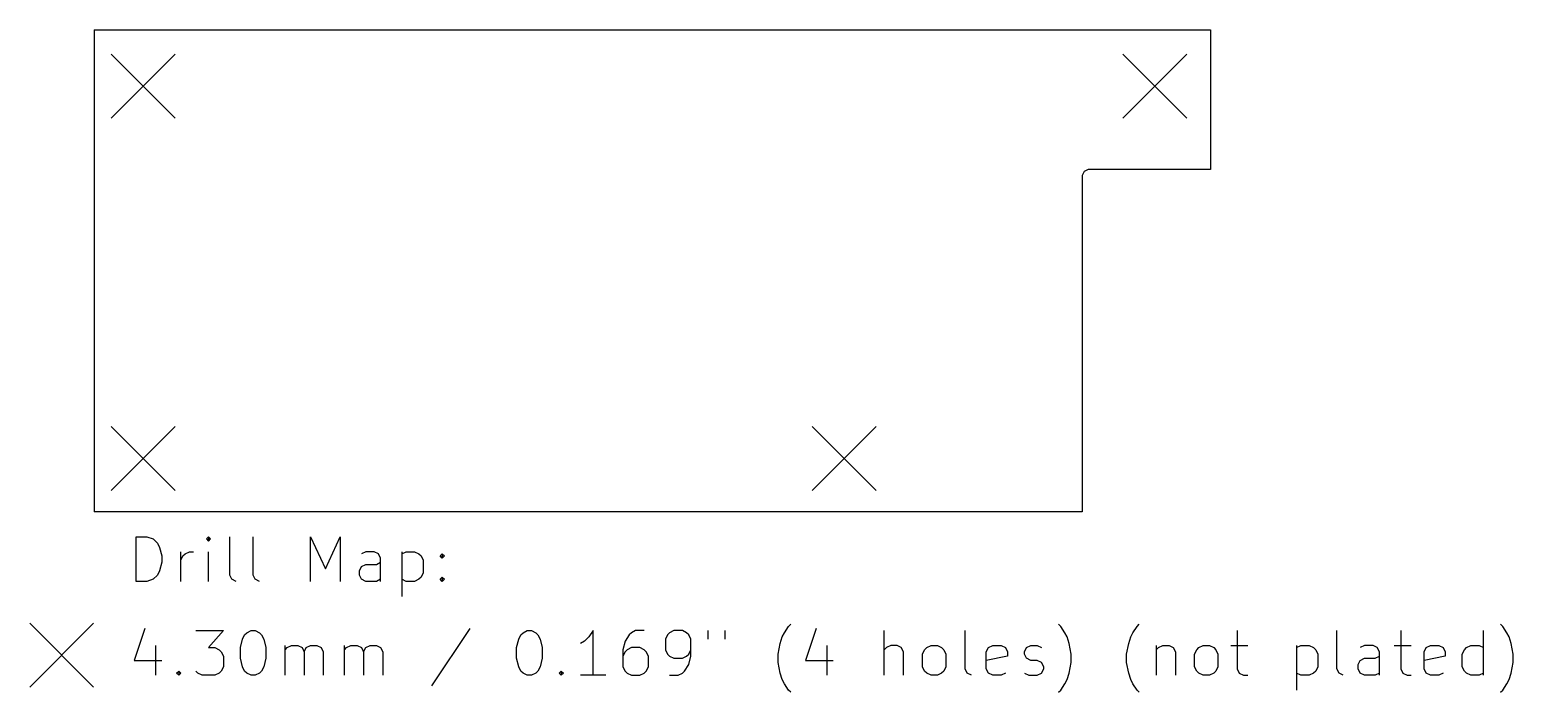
# Model space of a CAD drawing. Extents: x 102.7 to 202.5, y -123.4 to -78.9.
import ezdxf

# ---------------------------------------------------------------- set-up
doc = ezdxf.new("R2010")
doc.units = 0
doc.layers.add('BLACK', color=7, linetype='CONTINUOUS')

msp = doc.modelspace()

# ---------------------------------------------------------------- linework, layer by layer
at = {"layer": 'BLACK', "linetype": 'CONTINUOUS'}
for p, q in [((107.061, -78.883), (107.061, -111.252)), ((107.061, -78.883), (182.118, -78.883)), ((182.118, -78.883), (182.118, -88.265)), ((108.213, -80.527), (112.513, -84.827)), ((112.513, -80.527), (108.213, -84.827)), ((176.213, -80.527), (180.513, -84.827)), ((180.513, -80.527), (176.213, -84.827)), ((182.118, -88.265), (173.99, -88.265)), ((173.482, -88.773), (173.482, -111.252)), ((108.213, -105.527), (112.513, -109.827)), ((112.513, -105.527), (108.213, -109.827)), ((155.33, -105.527), (159.63, -109.827)), ((159.63, -105.527), (155.33, -109.827)), ((173.482, -111.252), (107.061, -111.252)), ((109.9, -115.934), (109.9, -112.934)), ((109.9, -112.934), (110.615, -112.934)), ((110.615, -112.934), (111.043, -113.077)), ((111.043, -113.077), (111.329, -113.363)), ((111.329, -113.363), (111.472, -113.648)), ((111.472, -113.648), (111.615, -114.22)), ((114.757, -112.934), (114.615, -113.077)), ((114.615, -113.077), (114.757, -113.22)), ((114.9, -113.077), (114.757, -112.934)), ((114.757, -112.934), (114.757, -113.22)), ((114.757, -113.22), (114.9, -113.077)), ((116.186, -115.506), (116.186, -112.934)), ((117.757, -115.506), (117.757, -112.934)), ((121.615, -115.934), (121.615, -112.934)), ((121.615, -112.934), (122.615, -115.077)), ((122.615, -115.077), (123.615, -112.934)), ((123.615, -112.934), (123.615, -115.934)), ((111.615, -114.648), (111.472, -115.22)), ((111.615, -114.22), (111.615, -114.648)), ((112.9, -115.934), (112.9, -113.934)), ((112.9, -114.506), (113.043, -114.22)), ((113.043, -114.22), (113.186, -114.077)), ((113.186, -114.077), (113.472, -113.934)), ((113.472, -113.934), (113.757, -113.934)), ((114.757, -115.934), (114.757, -113.934)), ((125.329, -113.934), (125.043, -114.077)), ((125.9, -113.934), (125.329, -113.934)), ((126.186, -114.077), (125.9, -113.934)), ((126.043, -114.791), (126.329, -114.648)), ((126.329, -114.363), (126.186, -114.077)), ((126.329, -115.934), (126.329, -114.363)), ((127.757, -113.934), (127.757, -116.934)), ((127.757, -114.077), (128.043, -113.934)), ((128.043, -113.934), (128.615, -113.934)), ((128.615, -113.934), (128.9, -114.077)), ((128.9, -114.077), (129.043, -114.22)), ((129.043, -114.22), (129.186, -114.506)), ((129.186, -114.506), (129.186, -115.363)), ((130.329, -114.22), (130.472, -114.077)), ((130.472, -114.363), (130.329, -114.22)), ((130.472, -114.077), (130.615, -114.22)), ((130.472, -114.077), (130.472, -114.363)), ((130.615, -114.22), (130.472, -114.363)), ((111.329, -115.506), (111.043, -115.791)), ((111.472, -115.22), (111.329, -115.506)), ((116.329, -115.791), (116.186, -115.506)), ((117.9, -115.791), (117.757, -115.506)), ((124.9, -115.22), (125.043, -114.934)), ((124.9, -115.506), (124.9, -115.22)), ((125.043, -115.791), (124.9, -115.506)), ((125.043, -114.934), (125.329, -114.791)), ((125.329, -114.791), (126.043, -114.791)), ((129.043, -115.648), (128.9, -115.791)), ((129.186, -115.363), (129.043, -115.648)), ((130.329, -115.791), (130.472, -115.648)), ((130.472, -115.648), (130.615, -115.791)), ((130.472, -115.648), (130.472, -115.934)), ((110.615, -115.934), (109.9, -115.934)), ((111.043, -115.791), (110.615, -115.934)), ((116.615, -115.934), (116.329, -115.791)), ((118.186, -115.934), (117.9, -115.791)), ((125.329, -115.934), (125.043, -115.791)), ((126.043, -115.934), (125.329, -115.934)), ((126.329, -115.791), (126.043, -115.934)), ((128.043, -115.934), (127.757, -115.791)), ((128.615, -115.934), (128.043, -115.934)), ((128.9, -115.791), (128.615, -115.934)), ((130.472, -115.934), (130.329, -115.791)), ((130.615, -115.791), (130.472, -115.934)), ((102.736, -118.727), (107.036, -123.027)), ((107.036, -118.727), (102.736, -123.027)), ((110.472, -119.091), (109.757, -121.234)), ((113.9, -119.234), (115.757, -119.234)), ((115.757, -119.234), (114.757, -120.377)), ((117.043, -119.806), (117.186, -119.52)), ((117.186, -119.52), (117.329, -119.377)), ((117.329, -119.377), (117.615, -119.234)), ((117.615, -119.234), (117.9, -119.234)), ((117.9, -119.234), (118.186, -119.377)), ((118.186, -119.377), (118.329, -119.52)), ((118.329, -119.52), (118.472, -119.806)), ((132.329, -119.091), (129.757, -122.948)), ((135.615, -119.806), (135.757, -119.52)), ((135.757, -119.52), (135.9, -119.377)), ((135.9, -119.377), (136.186, -119.234)), ((136.186, -119.234), (136.472, -119.234)), ((136.472, -119.234), (136.757, -119.377)), ((136.757, -119.377), (136.9, -119.52)), ((136.9, -119.52), (137.043, -119.806)), ((140.329, -119.663), (140.043, -119.948)), ((140.615, -119.234), (140.329, -119.663)), ((140.615, -122.234), (140.615, -119.234)), ((143.043, -119.52), (142.757, -119.948)), ((143.186, -119.377), (143.043, -119.52)), ((143.472, -119.234), (143.186, -119.377)), ((144.043, -119.234), (143.472, -119.234)), ((145.615, -119.52), (145.472, -119.806)), ((145.757, -119.377), (145.615, -119.52)), ((146.043, -119.234), (145.757, -119.377)), ((146.615, -119.234), (146.043, -119.234)), ((146.9, -119.377), (146.615, -119.234)), ((147.043, -119.52), (146.9, -119.377)), ((147.186, -119.806), (147.043, -119.52)), ((148.329, -119.234), (148.329, -119.806)), ((149.472, -119.234), (149.472, -119.806)), ((153.186, -120.091), (153.329, -119.663)), ((153.329, -119.663), (153.472, -119.377)), ((153.472, -119.377), (153.757, -118.948)), ((153.757, -118.948), (153.9, -118.806)), ((155.615, -119.091), (154.9, -121.234)), ((160.186, -122.234), (160.186, -119.234)), ((165.615, -121.806), (165.615, -119.234)), ((172.043, -118.948), (171.9, -118.806)), ((172.329, -119.377), (172.043, -118.948)), ((172.472, -119.663), (172.329, -119.377)), ((172.615, -120.091), (172.472, -119.663)), ((176.615, -120.091), (176.757, -119.663)), ((176.757, -119.663), (176.9, -119.377)), ((176.9, -119.377), (177.186, -118.948)), ((177.186, -118.948), (177.329, -118.806)), ((183.9, -119.234), (183.9, -121.806)), ((190.615, -121.806), (190.615, -119.234)), ((194.9, -119.234), (194.9, -121.806)), ((200.472, -122.234), (200.472, -119.234)), ((201.757, -118.948), (201.615, -118.806)), ((202.043, -119.377), (201.757, -118.948)), ((202.186, -119.663), (202.043, -119.377)), ((202.329, -120.091), (202.186, -119.663)), ((111.186, -120.234), (111.186, -122.234)), ((114.757, -120.377), (115.186, -120.377)), ((115.186, -120.377), (115.472, -120.52)), ((115.472, -120.52), (115.615, -120.663)), ((115.615, -120.663), (115.757, -120.948)), ((116.9, -120.377), (117.043, -119.806)), ((116.9, -121.091), (116.9, -120.377)), ((118.472, -119.806), (118.615, -120.377)), ((118.615, -120.377), (118.615, -121.091)), ((119.9, -122.234), (119.9, -120.234)), ((119.9, -120.52), (120.043, -120.377)), ((120.043, -120.377), (120.329, -120.234)), ((120.329, -120.234), (120.757, -120.234)), ((120.757, -120.234), (121.043, -120.377)), ((121.043, -120.377), (121.186, -120.663)), ((121.186, -120.663), (121.329, -120.377)), ((121.186, -120.663), (121.186, -122.234)), ((121.329, -120.377), (121.615, -120.234)), ((121.615, -120.234), (122.043, -120.234)), ((122.043, -120.234), (122.329, -120.377)), ((122.329, -120.377), (122.472, -120.663)), ((122.472, -120.663), (122.472, -122.234)), ((123.9, -122.234), (123.9, -120.234)), ((123.9, -120.52), (124.043, -120.377)), ((124.043, -120.377), (124.329, -120.234)), ((124.329, -120.234), (124.757, -120.234)), ((124.757, -120.234), (125.043, -120.377)), ((125.043, -120.377), (125.186, -120.663)), ((125.186, -120.663), (125.329, -120.377)), ((125.186, -120.663), (125.186, -122.234)), ((125.329, -120.377), (125.615, -120.234)), ((125.615, -120.234), (126.043, -120.234)), ((126.043, -120.234), (126.329, -120.377)), ((126.329, -120.377), (126.472, -120.663)), ((126.472, -120.663), (126.472, -122.234)), ((135.472, -120.377), (135.615, -119.806)), ((135.472, -121.091), (135.472, -120.377)), ((137.043, -119.806), (137.186, -120.377)), ((137.186, -120.377), (137.186, -121.091)), ((140.043, -119.948), (139.757, -120.091)), ((142.757, -119.948), (142.615, -120.52)), ((142.615, -120.52), (142.615, -121.663)), ((142.757, -120.663), (142.615, -120.948)), ((142.9, -120.52), (142.757, -120.663)), ((143.186, -120.377), (142.9, -120.52)), ((143.757, -120.377), (143.186, -120.377)), ((144.043, -120.52), (143.757, -120.377)), ((144.186, -120.663), (144.043, -120.52)), ((144.329, -120.948), (144.186, -120.663)), ((145.472, -119.806), (145.472, -120.52)), ((145.472, -120.52), (145.615, -120.806)), ((147.043, -120.806), (147.186, -120.52)), ((147.186, -120.948), (147.186, -119.806)), ((153.043, -120.806), (153.186, -120.091)), ((156.329, -120.234), (156.329, -122.234)), ((160.329, -120.377), (160.186, -120.52)), ((160.615, -120.234), (160.329, -120.377)), ((161.043, -120.234), (160.615, -120.234)), ((161.329, -120.377), (161.043, -120.234)), ((161.472, -120.663), (161.329, -120.377)), ((161.472, -122.234), (161.472, -120.663)), ((162.757, -120.806), (162.9, -120.52)), ((162.9, -120.52), (163.043, -120.377)), ((163.043, -120.377), (163.329, -120.234)), ((163.329, -120.234), (163.757, -120.234)), ((163.757, -120.234), (164.043, -120.377)), ((164.043, -120.377), (164.186, -120.52)), ((164.186, -120.52), (164.329, -120.806)), ((167.043, -120.663), (167.186, -120.377)), ((167.043, -121.806), (167.043, -120.663)), ((167.186, -120.377), (167.472, -120.234)), ((167.472, -120.234), (168.043, -120.234)), ((168.043, -120.234), (168.329, -120.377)), ((168.329, -120.377), (168.472, -120.663)), ((168.472, -120.663), (168.472, -120.948)), ((169.615, -120.663), (169.757, -120.377)), ((169.615, -120.806), (169.615, -120.663)), ((169.757, -120.377), (170.043, -120.234)), ((170.043, -120.234), (170.472, -120.234)), ((170.472, -120.234), (170.757, -120.377)), ((172.757, -120.806), (172.615, -120.091)), ((176.472, -120.806), (176.615, -120.091)), ((178.472, -120.234), (178.472, -122.234)), ((178.472, -120.52), (178.615, -120.377)), ((178.615, -120.377), (178.9, -120.234)), ((178.9, -120.234), (179.329, -120.234)), ((179.329, -120.234), (179.615, -120.377)), ((179.615, -120.377), (179.757, -120.663)), ((179.757, -120.663), (179.757, -122.234)), ((181.043, -120.806), (181.186, -120.52)), ((181.186, -120.52), (181.329, -120.377)), ((181.329, -120.377), (181.615, -120.234)), ((181.615, -120.234), (182.043, -120.234)), ((182.043, -120.234), (182.329, -120.377)), ((182.329, -120.377), (182.472, -120.52)), ((182.472, -120.52), (182.615, -120.806)), ((183.472, -120.234), (184.615, -120.234)), ((187.9, -120.234), (187.9, -123.234)), ((187.9, -120.377), (188.186, -120.234)), ((188.186, -120.234), (188.757, -120.234)), ((188.757, -120.234), (189.043, -120.377)), ((189.043, -120.377), (189.186, -120.52)), ((189.186, -120.52), (189.329, -120.806)), ((192.472, -120.234), (192.186, -120.377)), ((193.043, -120.234), (192.472, -120.234)), ((193.329, -120.377), (193.043, -120.234)), ((193.472, -120.663), (193.329, -120.377)), ((193.472, -122.234), (193.472, -120.663)), ((194.472, -120.234), (195.615, -120.234)), ((196.472, -120.663), (196.615, -120.377)), ((196.472, -121.806), (196.472, -120.663)), ((196.615, -120.377), (196.9, -120.234)), ((196.9, -120.234), (197.472, -120.234)), ((197.472, -120.234), (197.757, -120.377)), ((197.757, -120.377), (197.9, -120.663)), ((197.9, -120.663), (197.9, -120.948)), ((199.043, -120.806), (199.186, -120.52)), ((199.186, -120.52), (199.329, -120.377)), ((199.329, -120.377), (199.615, -120.234)), ((199.615, -120.234), (200.186, -120.234)), ((200.186, -120.234), (200.472, -120.377)), ((202.472, -120.806), (202.329, -120.091)), ((109.757, -121.234), (111.615, -121.234)), ((115.757, -121.663), (115.615, -121.948)), ((115.757, -120.948), (115.757, -121.663)), ((117.043, -121.663), (116.9, -121.091)), ((117.186, -121.948), (117.043, -121.663)), ((118.472, -121.663), (118.329, -121.948)), ((118.615, -121.091), (118.472, -121.663)), ((135.615, -121.663), (135.472, -121.091)), ((135.757, -121.948), (135.615, -121.663)), ((137.043, -121.663), (136.9, -121.948)), ((137.186, -121.091), (137.043, -121.663)), ((142.615, -121.663), (142.757, -121.948)), ((144.186, -121.948), (144.329, -121.663)), ((144.329, -121.663), (144.329, -120.948)), ((145.615, -120.806), (145.757, -120.948)), ((145.757, -120.948), (146.043, -121.091)), ((146.043, -121.091), (146.615, -121.091)), ((146.615, -121.091), (146.9, -120.948)), ((146.757, -121.948), (147.043, -121.52)), ((146.9, -120.948), (147.043, -120.806)), ((147.043, -121.52), (147.186, -120.948)), ((153.043, -121.377), (153.043, -120.806)), ((153.186, -122.091), (153.043, -121.377)), ((154.9, -121.234), (156.757, -121.234)), ((162.757, -121.663), (162.757, -120.806)), ((162.9, -121.948), (162.757, -121.663)), ((164.329, -121.663), (164.186, -121.948)), ((164.329, -120.806), (164.329, -121.663)), ((168.472, -120.948), (167.043, -121.234)), ((169.757, -121.091), (169.615, -120.806)), ((170.043, -121.234), (169.757, -121.091)), ((170.472, -121.234), (170.043, -121.234)), ((170.757, -121.377), (170.472, -121.234)), ((170.9, -121.663), (170.757, -121.377)), ((170.9, -121.806), (170.9, -121.663)), ((172.615, -122.091), (172.757, -121.377)), ((172.757, -121.377), (172.757, -120.806)), ((176.472, -121.377), (176.472, -120.806)), ((176.615, -122.091), (176.472, -121.377)), ((181.043, -121.663), (181.043, -120.806)), ((181.186, -121.948), (181.043, -121.663)), ((182.615, -121.663), (182.472, -121.948)), ((182.615, -120.806), (182.615, -121.663)), ((189.329, -121.663), (189.186, -121.948)), ((189.329, -120.806), (189.329, -121.663)), ((192.043, -121.52), (192.186, -121.234)), ((192.043, -121.806), (192.043, -121.52)), ((192.186, -121.234), (192.472, -121.091)), ((192.472, -121.091), (193.186, -121.091)), ((193.186, -121.091), (193.472, -120.948)), ((197.9, -120.948), (196.472, -121.234)), ((199.043, -121.663), (199.043, -120.806)), ((199.186, -121.948), (199.043, -121.663)), ((202.329, -122.091), (202.472, -121.377)), ((202.472, -121.377), (202.472, -120.806)), ((112.615, -122.091), (112.757, -121.948)), ((112.757, -122.234), (112.615, -122.091)), ((112.757, -121.948), (112.9, -122.091)), ((112.757, -121.948), (112.757, -122.234)), ((112.9, -122.091), (112.757, -122.234)), ((114.043, -122.091), (113.9, -121.948)), ((114.329, -122.234), (114.043, -122.091)), ((115.186, -122.234), (114.329, -122.234)), ((115.472, -122.091), (115.186, -122.234)), ((115.615, -121.948), (115.472, -122.091)), ((117.329, -122.091), (117.186, -121.948)), ((117.615, -122.234), (117.329, -122.091)), ((117.9, -122.234), (117.615, -122.234)), ((118.186, -122.091), (117.9, -122.234)), ((118.329, -121.948), (118.186, -122.091)), ((135.9, -122.091), (135.757, -121.948)), ((136.186, -122.234), (135.9, -122.091)), ((136.472, -122.234), (136.186, -122.234)), ((136.757, -122.091), (136.472, -122.234)), ((136.9, -121.948), (136.757, -122.091)), ((138.329, -122.091), (138.472, -121.948)), ((138.472, -122.234), (138.329, -122.091)), ((138.472, -121.948), (138.615, -122.091)), ((138.472, -121.948), (138.472, -122.234)), ((138.615, -122.091), (138.472, -122.234)), ((141.472, -122.234), (139.757, -122.234)), ((142.757, -121.948), (142.9, -122.091)), ((142.9, -122.091), (143.186, -122.234)), ((143.186, -122.234), (143.757, -122.234)), ((143.757, -122.234), (144.043, -122.091)), ((144.043, -122.091), (144.186, -121.948)), ((145.757, -122.234), (146.329, -122.234)), ((146.329, -122.234), (146.615, -122.091)), ((146.615, -122.091), (146.757, -121.948)), ((153.329, -122.52), (153.186, -122.091)), ((153.472, -122.806), (153.329, -122.52)), ((163.043, -122.091), (162.9, -121.948)), ((163.329, -122.234), (163.043, -122.091)), ((163.757, -122.234), (163.329, -122.234)), ((164.043, -122.091), (163.757, -122.234)), ((164.186, -121.948), (164.043, -122.091)), ((165.757, -122.091), (165.615, -121.806)), ((166.043, -122.234), (165.757, -122.091)), ((167.186, -122.091), (167.043, -121.806)), ((167.472, -122.234), (167.186, -122.091)), ((168.043, -122.234), (167.472, -122.234)), ((168.329, -122.091), (168.043, -122.234)), ((169.615, -122.091), (169.9, -122.234)), ((169.9, -122.234), (170.472, -122.234)), ((170.472, -122.234), (170.757, -122.091)), ((170.757, -122.091), (170.9, -121.806)), ((172.329, -122.806), (172.472, -122.52)), ((172.472, -122.52), (172.615, -122.091)), ((176.757, -122.52), (176.615, -122.091)), ((176.9, -122.806), (176.757, -122.52)), ((181.329, -122.091), (181.186, -121.948)), ((181.615, -122.234), (181.329, -122.091)), ((182.043, -122.234), (181.615, -122.234)), ((182.329, -122.091), (182.043, -122.234)), ((182.472, -121.948), (182.329, -122.091)), ((183.9, -121.806), (184.043, -122.091)), ((184.043, -122.091), (184.329, -122.234)), ((184.329, -122.234), (184.615, -122.234)), ((188.186, -122.234), (187.9, -122.091)), ((188.757, -122.234), (188.186, -122.234)), ((189.043, -122.091), (188.757, -122.234)), ((189.186, -121.948), (189.043, -122.091)), ((190.757, -122.091), (190.615, -121.806)), ((191.043, -122.234), (190.757, -122.091)), ((192.186, -122.091), (192.043, -121.806)), ((192.472, -122.234), (192.186, -122.091)), ((193.186, -122.234), (192.472, -122.234)), ((193.472, -122.091), (193.186, -122.234)), ((194.9, -121.806), (195.043, -122.091)), ((195.043, -122.091), (195.329, -122.234)), ((195.329, -122.234), (195.615, -122.234)), ((196.615, -122.091), (196.472, -121.806)), ((196.9, -122.234), (196.615, -122.091)), ((197.472, -122.234), (196.9, -122.234)), ((197.757, -122.091), (197.472, -122.234)), ((199.329, -122.091), (199.186, -121.948)), ((199.615, -122.234), (199.329, -122.091)), ((200.186, -122.234), (199.615, -122.234)), ((200.472, -122.091), (200.186, -122.234)), ((202.043, -122.806), (202.186, -122.52)), ((202.186, -122.52), (202.329, -122.091)), ((153.757, -123.234), (153.472, -122.806)), ((153.9, -123.377), (153.757, -123.234)), ((171.9, -123.377), (172.043, -123.234)), ((172.043, -123.234), (172.329, -122.806)), ((177.186, -123.234), (176.9, -122.806)), ((177.329, -123.377), (177.186, -123.234)), ((201.615, -123.377), (201.757, -123.234)), ((201.757, -123.234), (202.043, -122.806))]:
    msp.add_line(p, q, dxfattribs=at)
at = {"layer": 'BLACK'}
msp.add_arc((173.99, -88.773), 0.508, 90, 180, dxfattribs=at)

doc.saveas('drawing.dxf')
